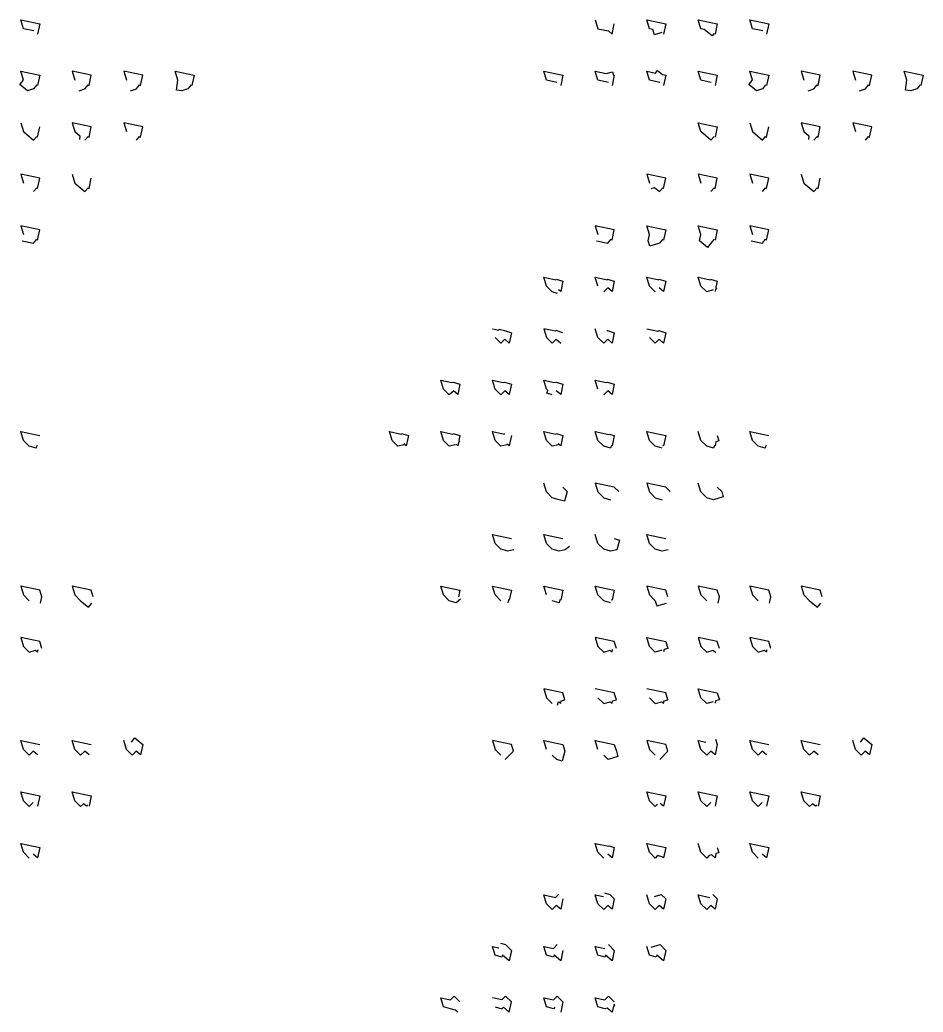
# Model space of a CAD drawing. Header units: inches. Extents: x -12292079.407 to -12292079.373, y 116895049.277 to 116895049.734.
# Drawn here: x -12292079.38642 to -12292079.37415, y 116895049.55042 to 116895049.5639 of the extents above; entities that cross this region are included whole.
import ezdxf

# ---------------------------------------------------------------- set-up
doc = ezdxf.new("R2010")
doc.units = ezdxf.units.IN
doc.header["$MEASUREMENT"] = 0

msp = doc.modelspace()

# ---------------------------------------------------------------- linework, layer by layer
for points in [[(-12292079.386228, 116895049.563746), (-12292079.386368, 116895049.563776), (-12292079.386404, 116895049.563896), (-12292079.386146, 116895049.563842), (-12292079.386176, 116895049.563702)], [(-12292079.377701, 116895049.563724), (-12292079.3778, 116895049.563694), (-12292079.377822, 116895049.563766), (-12292079.377867, 116895049.563776), (-12292079.377903, 116895049.563896), (-12292079.377645, 116895049.563842), (-12292079.377675, 116895049.563702)], [(-12292079.376987, 116895049.563712), (-12292079.377017, 116895049.563677), (-12292079.377123, 116895049.563766), (-12292079.377168, 116895049.563776), (-12292079.377204, 116895049.563896), (-12292079.376946, 116895049.563842), (-12292079.376976, 116895049.563702)], [(-12292079.386187, 116895049.563013), (-12292079.386232, 116895049.562961), (-12292079.386311, 116895049.56293), (-12292079.386417, 116895049.56302), (-12292079.386368, 116895049.563077), (-12292079.386404, 116895049.563197), (-12292079.386146, 116895049.563143), (-12292079.386176, 116895049.563003)], [(-12292079.385612, 116895049.56293), (-12292079.385533, 116895049.562961), (-12292079.385489, 116895049.563013), (-12292079.385477, 116895049.563003), (-12292079.385447, 116895049.563143), (-12292079.385705, 116895049.563197), (-12292079.385669, 116895049.563077)], [(-12292079.384913, 116895049.56293), (-12292079.384834, 116895049.562961), (-12292079.38479, 116895049.563013), (-12292079.384778, 116895049.563003), (-12292079.384748, 116895049.563143), (-12292079.385006, 116895049.563197), (-12292079.38497, 116895049.563077)], [(-12292079.384091, 116895049.563013), (-12292079.384135, 116895049.562961), (-12292079.384215, 116895049.56293), (-12292079.384289, 116895049.56294), (-12292079.384271, 116895049.563077), (-12292079.384307, 116895049.563197), (-12292079.384049, 116895049.563143), (-12292079.384079, 116895049.563003)], [(-12292079.378425, 116895049.563047), (-12292079.378566, 116895049.563077), (-12292079.378602, 116895049.563197), (-12292079.378453, 116895049.563166), (-12292079.378371, 116895049.56319), (-12292079.378357, 116895049.563146), (-12292079.378344, 116895049.563143), (-12292079.378373, 116895049.563003)], [(-12292079.377727, 116895049.563047), (-12292079.377867, 116895049.563077), (-12292079.377903, 116895049.563197), (-12292079.377786, 116895049.563172), (-12292079.377756, 116895049.563208), (-12292079.37769, 116895049.563152), (-12292079.377645, 116895049.563143), (-12292079.377675, 116895049.563003)], [(-12292079.376289, 116895049.563013), (-12292079.376333, 116895049.562961), (-12292079.376412, 116895049.56293), (-12292079.376518, 116895049.56302), (-12292079.376469, 116895049.563077), (-12292079.376505, 116895049.563197), (-12292079.376247, 116895049.563143), (-12292079.376277, 116895049.563003)], [(-12292079.374192, 116895049.563013), (-12292079.374236, 116895049.562961), (-12292079.374316, 116895049.56293), (-12292079.37439, 116895049.56294), (-12292079.374372, 116895049.563077), (-12292079.374408, 116895049.563197), (-12292079.37415, 116895049.563143), (-12292079.37418, 116895049.563003)], [(-12292079.386404, 116895049.562498), (-12292079.386368, 116895049.562378), (-12292079.386232, 116895049.562262), (-12292079.386187, 116895049.562314), (-12292079.386176, 116895049.562304), (-12292079.386146, 116895049.562444)], [(-12292079.385533, 116895049.562262), (-12292079.385489, 116895049.562314), (-12292079.385477, 116895049.562304), (-12292079.385447, 116895049.562444), (-12292079.385705, 116895049.562498), (-12292079.385669, 116895049.562378), (-12292079.385601, 116895049.56232), (-12292079.385607, 116895049.562272)], [(-12292079.384834, 116895049.562262), (-12292079.38479, 116895049.562314), (-12292079.384778, 116895049.562304), (-12292079.384748, 116895049.562444), (-12292079.385006, 116895049.562498), (-12292079.38497, 116895049.562378)], [(-12292079.375634, 116895049.562262), (-12292079.37559, 116895049.562314), (-12292079.375578, 116895049.562304), (-12292079.375548, 116895049.562444), (-12292079.375806, 116895049.562498), (-12292079.37577, 116895049.562378), (-12292079.375702, 116895049.56232), (-12292079.375708, 116895049.562272)], [(-12292079.386232, 116895049.561563), (-12292079.386187, 116895049.561615), (-12292079.386176, 116895049.561605), (-12292079.386146, 116895049.561745), (-12292079.386404, 116895049.561799), (-12292079.386368, 116895049.561679)], [(-12292079.385705, 116895049.561799), (-12292079.385669, 116895049.561679), (-12292079.385533, 116895049.561563), (-12292079.385489, 116895049.561615), (-12292079.385477, 116895049.561605), (-12292079.385447, 116895049.561745)], [(-12292079.377846, 116895049.561607), (-12292079.377799, 116895049.561621), (-12292079.377731, 116895049.561563), (-12292079.377686, 116895049.561615), (-12292079.377675, 116895049.561605), (-12292079.377645, 116895049.561745), (-12292079.377903, 116895049.561799), (-12292079.377867, 116895049.561679)], [(-12292079.386386, 116895049.560896), (-12292079.386232, 116895049.560864), (-12292079.386187, 116895049.560916), (-12292079.386176, 116895049.560906), (-12292079.386146, 116895049.561046), (-12292079.386404, 116895049.5611), (-12292079.386368, 116895049.56098)], [(-12292079.377686, 116895049.560916), (-12292079.377731, 116895049.560864), (-12292079.377863, 116895049.560824), (-12292079.377885, 116895049.560896), (-12292079.377867, 116895049.56098), (-12292079.377903, 116895049.5611), (-12292079.377645, 116895049.561046), (-12292079.377675, 116895049.560906)], [(-12292079.376987, 116895049.560916), (-12292079.377032, 116895049.560864), (-12292079.37708, 116895049.560807), (-12292079.377186, 116895049.560896), (-12292079.377168, 116895049.56098), (-12292079.377204, 116895049.5611), (-12292079.376946, 116895049.561046), (-12292079.376976, 116895049.560906)], [(-12292079.379115, 116895049.560182), (-12292079.379187, 116895049.560203), (-12292079.379265, 116895049.560281), (-12292079.379301, 116895049.560401), (-12292079.379138, 116895049.560367), (-12292079.379136, 116895049.560374), (-12292079.379043, 116895049.560347), (-12292079.379072, 116895049.560207), (-12292079.3791, 116895049.560231)], [(-12292079.377002, 116895049.560229), (-12292079.37709, 116895049.560203), (-12292079.377168, 116895049.560281), (-12292079.377204, 116895049.560401), (-12292079.377041, 116895049.560367), (-12292079.377039, 116895049.560374), (-12292079.376946, 116895049.560347), (-12292079.376964, 116895049.560264), (-12292079.376957, 116895049.560243), (-12292079.376969, 116895049.560239), (-12292079.376976, 116895049.560207)], [(-12292079.38, 116895049.559702), (-12292079.379911, 116895049.559684), (-12292079.379907, 116895049.559697), (-12292079.379835, 116895049.559676), (-12292079.379742, 116895049.559648), (-12292079.379771, 116895049.559508), (-12292079.379831, 116895049.559559), (-12292079.379886, 116895049.559504), (-12292079.379964, 116895049.559582)], [(-12292079.377903, 116895049.559702), (-12292079.377754, 116895049.559671), (-12292079.377738, 116895049.559676), (-12292079.377645, 116895049.559648), (-12292079.377675, 116895049.559508), (-12292079.377734, 116895049.559559), (-12292079.377789, 116895049.559504), (-12292079.377867, 116895049.559582)], [(-12292079.380528, 116895049.558854), (-12292079.380585, 116895049.558805), (-12292079.380663, 116895049.558883), (-12292079.380699, 116895049.559004), (-12292079.380552, 116895049.558973), (-12292079.380534, 116895049.558977), (-12292079.380441, 116895049.558949), (-12292079.38047, 116895049.558809), (-12292079.38053, 116895049.55886), (-12292079.380531, 116895049.558858)], [(-12292079.379975, 116895049.55891), (-12292079.379973, 116895049.558913), (-12292079.38, 116895049.559004), (-12292079.379853, 116895049.558973), (-12292079.379835, 116895049.558977), (-12292079.379742, 116895049.558949), (-12292079.379771, 116895049.558809), (-12292079.379831, 116895049.55886), (-12292079.379886, 116895049.558805), (-12292079.379964, 116895049.558883), (-12292079.37997, 116895049.558904)], [(-12292079.379187, 116895049.558805), (-12292079.379259, 116895049.558826), (-12292079.379247, 116895049.558865), (-12292079.379265, 116895049.558883), (-12292079.379301, 116895049.559004), (-12292079.379155, 116895049.558973), (-12292079.379136, 116895049.558977), (-12292079.379043, 116895049.558949), (-12292079.379072, 116895049.558809), (-12292079.379132, 116895049.55886)], [(-12292079.386176, 116895049.55811), (-12292079.386185, 116895049.558118), (-12292079.386197, 116895049.558079), (-12292079.38629, 116895049.558106), (-12292079.386368, 116895049.558184), (-12292079.386404, 116895049.558305), (-12292079.386146, 116895049.55825)], [(-12292079.386136, 116895049.555977), (-12292079.386118, 116895049.55606), (-12292079.386146, 116895049.556154), (-12292079.386404, 116895049.556208), (-12292079.386368, 116895049.556087), (-12292079.38629, 116895049.556009)], [(-12292079.38542, 116895049.55606), (-12292079.385447, 116895049.556154), (-12292079.385705, 116895049.556208), (-12292079.385669, 116895049.556087), (-12292079.385591, 116895049.556009), (-12292079.385486, 116895049.55592), (-12292079.385437, 116895049.555977)], [(-12292079.386118, 116895049.555361), (-12292079.386146, 116895049.555455), (-12292079.386404, 116895049.555509), (-12292079.386368, 116895049.555388), (-12292079.38629, 116895049.55531), (-12292079.386202, 116895049.555337), (-12292079.386176, 116895049.555315), (-12292079.386169, 116895049.555347)], [(-12292079.386176, 116895049.553917), (-12292079.386235, 116895049.553967), (-12292079.38629, 116895049.553913), (-12292079.386368, 116895049.55399), (-12292079.386404, 116895049.554111), (-12292079.386146, 116895049.554057)], [(-12292079.385477, 116895049.553917), (-12292079.385536, 116895049.553967), (-12292079.385591, 116895049.553913), (-12292079.385669, 116895049.55399), (-12292079.385705, 116895049.554111), (-12292079.385447, 116895049.554057)], [(-12292079.384902, 116895049.554089), (-12292079.384854, 116895049.554146), (-12292079.384748, 116895049.554057), (-12292079.384778, 116895049.553917), (-12292079.384837, 116895049.553967), (-12292079.384892, 116895049.553913), (-12292079.38497, 116895049.55399), (-12292079.385006, 116895049.554111)], [(-12292079.386235, 116895049.553268), (-12292079.38629, 116895049.553214), (-12292079.386368, 116895049.553291), (-12292079.386404, 116895049.553412), (-12292079.386146, 116895049.553358), (-12292079.386176, 116895049.553218)], [(-12292079.385498, 116895049.553236), (-12292079.385513, 116895049.553217), (-12292079.385553, 116895049.553251), (-12292079.385591, 116895049.553214), (-12292079.385669, 116895049.553291), (-12292079.385705, 116895049.553412), (-12292079.385447, 116895049.553358), (-12292079.385477, 116895049.553218)], [(-12292079.38629, 116895049.552515), (-12292079.386368, 116895049.552593), (-12292079.386404, 116895049.552713), (-12292079.386146, 116895049.552659), (-12292079.386176, 116895049.552519), (-12292079.386235, 116895049.552569)]]:
    msp.add_lwpolyline(points, close=True)
at = {"color": 11}
for points in [[(-12292079.378602, 116895049.563896), (-12292079.378566, 116895049.563776), (-12292079.378425, 116895049.563746), (-12292079.378373, 116895049.563702), (-12292079.378344, 116895049.563842)], [(-12292079.376329, 116895049.563746), (-12292079.376469, 116895049.563776), (-12292079.376505, 116895049.563896), (-12292079.376247, 116895049.563842), (-12292079.376277, 116895049.563702)], [(-12292079.379124, 116895049.563047), (-12292079.379265, 116895049.563077), (-12292079.379301, 116895049.563197), (-12292079.379043, 116895049.563143), (-12292079.379072, 116895049.563003)], [(-12292079.377028, 116895049.563047), (-12292079.377168, 116895049.563077), (-12292079.377204, 116895049.563197), (-12292079.376946, 116895049.563143), (-12292079.376976, 116895049.563003)]]:
    msp.add_lwpolyline(points, close=True, dxfattribs=at)
at = {"color": 112}
for points in [[(-12292079.375713, 116895049.56293), (-12292079.375634, 116895049.562961), (-12292079.37559, 116895049.563013), (-12292079.375578, 116895049.563003), (-12292079.375548, 116895049.563143), (-12292079.375806, 116895049.563197), (-12292079.37577, 116895049.563077)], [(-12292079.375015, 116895049.56293), (-12292079.374935, 116895049.562961), (-12292079.374891, 116895049.563013), (-12292079.374879, 116895049.563003), (-12292079.374849, 116895049.563143), (-12292079.375107, 116895049.563197), (-12292079.375071, 116895049.563077)]]:
    msp.add_lwpolyline(points, close=True, dxfattribs=at)
at = {"color": 37}
for points in [[(-12292079.376987, 116895049.562314), (-12292079.377032, 116895049.562262), (-12292079.377168, 116895049.562378), (-12292079.377204, 116895049.562498), (-12292079.376946, 116895049.562444), (-12292079.376976, 116895049.562304)], [(-12292079.376505, 116895049.562498), (-12292079.376469, 116895049.562378), (-12292079.376333, 116895049.562262), (-12292079.376289, 116895049.562314), (-12292079.376277, 116895049.562304), (-12292079.376247, 116895049.562444)], [(-12292079.374935, 116895049.562262), (-12292079.374891, 116895049.562314), (-12292079.374879, 116895049.562304), (-12292079.374849, 116895049.562444), (-12292079.375107, 116895049.562498), (-12292079.375071, 116895049.562378)], [(-12292079.377032, 116895049.561563), (-12292079.376987, 116895049.561615), (-12292079.376976, 116895049.561605), (-12292079.376946, 116895049.561745), (-12292079.377204, 116895049.561799), (-12292079.377168, 116895049.561679)], [(-12292079.376333, 116895049.561563), (-12292079.376289, 116895049.561615), (-12292079.376277, 116895049.561605), (-12292079.376247, 116895049.561745), (-12292079.376505, 116895049.561799), (-12292079.376469, 116895049.561679)], [(-12292079.375806, 116895049.561799), (-12292079.37577, 116895049.561679), (-12292079.375634, 116895049.561563), (-12292079.37559, 116895049.561615), (-12292079.375578, 116895049.561605), (-12292079.375548, 116895049.561745)]]:
    msp.add_lwpolyline(points, close=True, dxfattribs=at)
at = {"color": 111}
for points in [[(-12292079.378584, 116895049.560896), (-12292079.37843, 116895049.560864), (-12292079.378385, 116895049.560916), (-12292079.378373, 116895049.560906), (-12292079.378344, 116895049.561046), (-12292079.378602, 116895049.5611), (-12292079.378566, 116895049.56098)], [(-12292079.376487, 116895049.560896), (-12292079.376333, 116895049.560864), (-12292079.376289, 116895049.560916), (-12292079.376277, 116895049.560906), (-12292079.376247, 116895049.561046), (-12292079.376505, 116895049.5611), (-12292079.376469, 116895049.56098)]]:
    msp.add_lwpolyline(points, close=True, dxfattribs=at)
at = {"color": 38}
for points in [[(-12292079.378566, 116895049.560281), (-12292079.378602, 116895049.560401), (-12292079.378439, 116895049.560367), (-12292079.378437, 116895049.560374), (-12292079.378344, 116895049.560347), (-12292079.378373, 116895049.560207), (-12292079.378433, 116895049.560258), (-12292079.378488, 116895049.560203)], [(-12292079.377789, 116895049.560203), (-12292079.377867, 116895049.560281), (-12292079.377903, 116895049.560401), (-12292079.37774, 116895049.560367), (-12292079.377738, 116895049.560374), (-12292079.377645, 116895049.560347), (-12292079.377675, 116895049.560207), (-12292079.377734, 116895049.560258)]]:
    msp.add_lwpolyline(points, close=True, dxfattribs=at)
at = {"color": 110}
for points in [[(-12292079.379043, 116895049.559648), (-12292079.379136, 116895049.559676), (-12292079.379143, 116895049.559669), (-12292079.379301, 116895049.559702), (-12292079.379265, 116895049.559582), (-12292079.379187, 116895049.559504), (-12292079.379132, 116895049.559559), (-12292079.379072, 116895049.559508)], [(-12292079.378444, 116895049.559669), (-12292079.378437, 116895049.559676), (-12292079.378344, 116895049.559648), (-12292079.378373, 116895049.559508), (-12292079.378433, 116895049.559559), (-12292079.378488, 116895049.559504), (-12292079.378566, 116895049.559582), (-12292079.378602, 116895049.559702)]]:
    msp.add_lwpolyline(points, close=True, dxfattribs=at)
at = {"color": 109}
msp.add_lwpolyline([(-12292079.378566, 116895049.558883), (-12292079.378602, 116895049.559004), (-12292079.378456, 116895049.558973), (-12292079.378437, 116895049.558977), (-12292079.378344, 116895049.558949), (-12292079.378373, 116895049.558809), (-12292079.378433, 116895049.55886), (-12292079.378488, 116895049.558805)], close=True, dxfattribs=at)
at = {"color": 192}
msp.add_lwpolyline([(-12292079.3812, 116895049.558124), (-12292079.381283, 116895049.558106), (-12292079.381362, 116895049.558184), (-12292079.381398, 116895049.558305), (-12292079.38124, 116895049.558271), (-12292079.381233, 116895049.558278), (-12292079.38114, 116895049.55825), (-12292079.381169, 116895049.55811), (-12292079.381203, 116895049.558139)], close=True, dxfattribs=at)
at = {"color": 193}
msp.add_lwpolyline([(-12292079.380501, 116895049.558124), (-12292079.380585, 116895049.558106), (-12292079.380663, 116895049.558184), (-12292079.380699, 116895049.558305), (-12292079.380536, 116895049.55827), (-12292079.380534, 116895049.558278), (-12292079.380441, 116895049.55825), (-12292079.380455, 116895049.558185), (-12292079.380444, 116895049.558173), (-12292079.38046, 116895049.558159), (-12292079.38047, 116895049.55811), (-12292079.380494, 116895049.55813)], close=True, dxfattribs=at)
at = {"color": 194}
msp.add_lwpolyline([(-12292079.379742, 116895049.55825), (-12292079.379771, 116895049.55811), (-12292079.379799, 116895049.558134), (-12292079.379802, 116895049.558124), (-12292079.379886, 116895049.558106), (-12292079.379964, 116895049.558184), (-12292079.38, 116895049.558305), (-12292079.379837, 116895049.55827), (-12292079.379835, 116895049.558278)], close=True, dxfattribs=at)
at = {"color": 108}
msp.add_lwpolyline([(-12292079.379103, 116895049.558124), (-12292079.379187, 116895049.558106), (-12292079.379265, 116895049.558184), (-12292079.379301, 116895049.558305), (-12292079.379138, 116895049.55827), (-12292079.379136, 116895049.558278), (-12292079.379043, 116895049.55825), (-12292079.379072, 116895049.55811), (-12292079.379107, 116895049.558139)], close=True, dxfattribs=at)
at = {"color": 195}
msp.add_lwpolyline([(-12292079.378416, 116895049.558271), (-12292079.378344, 116895049.55825), (-12292079.378373, 116895049.55811), (-12292079.378383, 116895049.558118), (-12292079.378395, 116895049.558079), (-12292079.378488, 116895049.558106), (-12292079.378566, 116895049.558184), (-12292079.378602, 116895049.558305), (-12292079.378418, 116895049.558266)], close=True, dxfattribs=at)
at = {"color": 39}
for points in [[(-12292079.377696, 116895049.558079), (-12292079.377789, 116895049.558106), (-12292079.377867, 116895049.558184), (-12292079.377903, 116895049.558305), (-12292079.377645, 116895049.55825), (-12292079.377675, 116895049.55811), (-12292079.377684, 116895049.558118)], [(-12292079.376277, 116895049.55811), (-12292079.376286, 116895049.558118), (-12292079.376298, 116895049.558079), (-12292079.376391, 116895049.558106), (-12292079.376469, 116895049.558184), (-12292079.376505, 116895049.558305), (-12292079.376247, 116895049.55825)], [(-12292079.379886, 116895049.556009), (-12292079.379964, 116895049.556087), (-12292079.38, 116895049.556208), (-12292079.379742, 116895049.556154), (-12292079.379771, 116895049.556014), (-12292079.379781, 116895049.556022), (-12292079.379792, 116895049.555982)], [(-12292079.379265, 116895049.556087), (-12292079.379301, 116895049.556208), (-12292079.379043, 116895049.556154), (-12292079.379072, 116895049.556014), (-12292079.379082, 116895049.556022), (-12292079.379094, 116895049.555982), (-12292079.379187, 116895049.556009)], [(-12292079.378395, 116895049.555982), (-12292079.378488, 116895049.556009), (-12292079.378566, 116895049.556087), (-12292079.378602, 116895049.556208), (-12292079.378344, 116895049.556154), (-12292079.378373, 116895049.556014), (-12292079.378383, 116895049.556022)]]:
    msp.add_lwpolyline(points, close=True, dxfattribs=at)
at = {"color": 196}
msp.add_lwpolyline([(-12292079.376946, 116895049.55825), (-12292079.376925, 116895049.558178), (-12292079.376964, 116895049.558167), (-12292079.376976, 116895049.55811), (-12292079.376985, 116895049.558118), (-12292079.376997, 116895049.558079), (-12292079.37709, 116895049.558106), (-12292079.377168, 116895049.558184), (-12292079.377204, 116895049.558305)], close=True, dxfattribs=at)
at = {"color": 197}
msp.add_lwpolyline([(-12292079.379043, 116895049.557551), (-12292079.378983, 116895049.557491), (-12292079.379022, 116895049.557359), (-12292079.379094, 116895049.55738), (-12292079.379187, 116895049.557407), (-12292079.379265, 116895049.557485), (-12292079.379301, 116895049.557606)], close=True, dxfattribs=at)
at = {"color": 107}
for points in [[(-12292079.378284, 116895049.557491), (-12292079.378344, 116895049.557551), (-12292079.378602, 116895049.557606), (-12292079.378566, 116895049.557485), (-12292079.378488, 116895049.557407), (-12292079.378395, 116895049.55738)], [(-12292079.377585, 116895049.557491), (-12292079.377645, 116895049.557551), (-12292079.377903, 116895049.557606), (-12292079.377867, 116895049.557485), (-12292079.377789, 116895049.557407), (-12292079.377696, 116895049.55738)]]:
    msp.add_lwpolyline(points, close=True, dxfattribs=at)
at = {"color": 198}
msp.add_lwpolyline([(-12292079.376946, 116895049.557551), (-12292079.376886, 116895049.557491), (-12292079.376864, 116895049.557419), (-12292079.376997, 116895049.55738), (-12292079.37709, 116895049.557407), (-12292079.377168, 116895049.557485), (-12292079.377204, 116895049.557606)], close=True, dxfattribs=at)
at = {"color": 106}
for points in [[(-12292079.379709, 116895049.556699), (-12292079.379792, 116895049.556681), (-12292079.379886, 116895049.556708), (-12292079.379964, 116895049.556786), (-12292079.38, 116895049.556907), (-12292079.379742, 116895049.556853)], [(-12292079.377612, 116895049.556699), (-12292079.377696, 116895049.556681), (-12292079.377789, 116895049.556708), (-12292079.377867, 116895049.556786), (-12292079.377903, 116895049.556907), (-12292079.377645, 116895049.556853)]]:
    msp.add_lwpolyline(points, close=True, dxfattribs=at)
at = {"color": 199}
msp.add_lwpolyline([(-12292079.378953, 116895049.556747), (-12292079.37901, 116895049.556699), (-12292079.379094, 116895049.556681), (-12292079.379187, 116895049.556708), (-12292079.379265, 116895049.556786), (-12292079.379301, 116895049.556907), (-12292079.379043, 116895049.556853)], close=True, dxfattribs=at)
at = {"color": 200}
msp.add_lwpolyline([(-12292079.378344, 116895049.556853), (-12292079.378272, 116895049.556831), (-12292079.378311, 116895049.556699), (-12292079.378395, 116895049.556681), (-12292079.378488, 116895049.556708), (-12292079.378566, 116895049.556786), (-12292079.378602, 116895049.556907)], close=True, dxfattribs=at)
at = {"color": 201}
msp.add_lwpolyline([(-12292079.380434, 116895049.556031), (-12292079.380491, 116895049.555982), (-12292079.380585, 116895049.556009), (-12292079.380663, 116895049.556087), (-12292079.380699, 116895049.556208), (-12292079.380441, 116895049.556154), (-12292079.38046, 116895049.556061)], close=True, dxfattribs=at)
at = {"color": 202}
msp.add_lwpolyline([(-12292079.377617, 116895049.55606), (-12292079.377645, 116895049.556154), (-12292079.377903, 116895049.556208), (-12292079.377867, 116895049.556087), (-12292079.377789, 116895049.556009), (-12292079.377767, 116895049.555937), (-12292079.377635, 116895049.555977)], close=True, dxfattribs=at)
at = {"color": 105}
for points in [[(-12292079.376936, 116895049.555977), (-12292079.376918, 116895049.55606), (-12292079.376946, 116895049.556154), (-12292079.377204, 116895049.556208), (-12292079.377168, 116895049.556087), (-12292079.37709, 116895049.556009)], [(-12292079.376237, 116895049.555977), (-12292079.376219, 116895049.55606), (-12292079.376247, 116895049.556154), (-12292079.376505, 116895049.556208), (-12292079.376469, 116895049.556087), (-12292079.376391, 116895049.556009)]]:
    msp.add_lwpolyline(points, close=True, dxfattribs=at)
at = {"color": 203}
msp.add_lwpolyline([(-12292079.375521, 116895049.55606), (-12292079.375548, 116895049.556154), (-12292079.375806, 116895049.556208), (-12292079.37577, 116895049.556087), (-12292079.375692, 116895049.556009), (-12292079.375587, 116895049.55592), (-12292079.375538, 116895049.555977)], close=True, dxfattribs=at)
at = {"color": 40}
for points in [[(-12292079.378316, 116895049.555361), (-12292079.378344, 116895049.555455), (-12292079.378602, 116895049.555509), (-12292079.378566, 116895049.555388), (-12292079.378488, 116895049.55531), (-12292079.378399, 116895049.555337), (-12292079.378373, 116895049.555315), (-12292079.378367, 116895049.555347)], [(-12292079.377701, 116895049.555337), (-12292079.377789, 116895049.55531), (-12292079.377867, 116895049.555388), (-12292079.377903, 116895049.555509), (-12292079.377645, 116895049.555455), (-12292079.377617, 116895049.555361), (-12292079.377668, 116895049.555347), (-12292079.377675, 116895049.555315)], [(-12292079.376219, 116895049.555361), (-12292079.376247, 116895049.555455), (-12292079.376505, 116895049.555509), (-12292079.376469, 116895049.555388), (-12292079.376391, 116895049.55531), (-12292079.376303, 116895049.555337), (-12292079.376277, 116895049.555315), (-12292079.37627, 116895049.555347)], [(-12292079.378566, 116895049.554689), (-12292079.378488, 116895049.554611), (-12292079.378399, 116895049.554638), (-12292079.378373, 116895049.554616), (-12292079.378367, 116895049.554648), (-12292079.378316, 116895049.554663), (-12292079.378344, 116895049.554756), (-12292079.378602, 116895049.55481)], [(-12292079.377867, 116895049.554689), (-12292079.377789, 116895049.554611), (-12292079.377701, 116895049.554638), (-12292079.377675, 116895049.554616), (-12292079.377668, 116895049.554648), (-12292079.377617, 116895049.554663), (-12292079.377645, 116895049.554756), (-12292079.377903, 116895049.55481)], [(-12292079.377002, 116895049.554638), (-12292079.37709, 116895049.554611), (-12292079.377168, 116895049.554689), (-12292079.377204, 116895049.55481), (-12292079.376946, 116895049.554756), (-12292079.376918, 116895049.554663), (-12292079.376969, 116895049.554648), (-12292079.376976, 116895049.554616)]]:
    msp.add_lwpolyline(points, close=True, dxfattribs=at)
at = {"color": 204}
msp.add_lwpolyline([(-12292079.376918, 116895049.555361), (-12292079.376946, 116895049.555455), (-12292079.377204, 116895049.555509), (-12292079.377168, 116895049.555388), (-12292079.37709, 116895049.55531), (-12292079.377004, 116895049.555336), (-12292079.376967, 116895049.555304)], close=True, dxfattribs=at)
at = {"color": 205}
msp.add_lwpolyline([(-12292079.379115, 116895049.55459), (-12292079.379101, 116895049.554637), (-12292079.379098, 116895049.554638), (-12292079.379072, 116895049.554616), (-12292079.379066, 116895049.554648), (-12292079.379015, 116895049.554663), (-12292079.379043, 116895049.554756), (-12292079.379301, 116895049.55481), (-12292079.379265, 116895049.554689), (-12292079.379187, 116895049.554611)], close=True, dxfattribs=at)
at = {"color": 104}
for points in [[(-12292079.379825, 116895049.553852), (-12292079.379714, 116895049.553964), (-12292079.379742, 116895049.554057), (-12292079.38, 116895049.554111), (-12292079.379964, 116895049.55399), (-12292079.379886, 116895049.553913)], [(-12292079.377728, 116895049.553852), (-12292079.377617, 116895049.553964), (-12292079.377645, 116895049.554057), (-12292079.377903, 116895049.554111), (-12292079.377867, 116895049.55399), (-12292079.377789, 116895049.553913)]]:
    msp.add_lwpolyline(points, close=True, dxfattribs=at)
at = {"color": 206}
msp.add_lwpolyline([(-12292079.379265, 116895049.55399), (-12292079.379301, 116895049.554111), (-12292079.379043, 116895049.554057), (-12292079.379015, 116895049.553964), (-12292079.379054, 116895049.553831), (-12292079.379126, 116895049.553852), (-12292079.379187, 116895049.553913)], close=True, dxfattribs=at)
at = {"color": 207}
msp.add_lwpolyline([(-12292079.378566, 116895049.55399), (-12292079.378602, 116895049.554111), (-12292079.378344, 116895049.554057), (-12292079.378316, 116895049.553964), (-12292079.378295, 116895049.553892), (-12292079.378427, 116895049.553852), (-12292079.378488, 116895049.553913)], close=True, dxfattribs=at)
at = {"color": 208}
msp.add_lwpolyline([(-12292079.376968, 116895049.554128), (-12292079.376946, 116895049.554057), (-12292079.376976, 116895049.553917), (-12292079.377035, 116895049.553967), (-12292079.37709, 116895049.553913), (-12292079.377168, 116895049.55399), (-12292079.377204, 116895049.554111), (-12292079.3771, 116895049.554089)], close=True, dxfattribs=at)
at = {"color": 10}
for points in [[(-12292079.376277, 116895049.553917), (-12292079.376336, 116895049.553967), (-12292079.376391, 116895049.553913), (-12292079.376469, 116895049.55399), (-12292079.376505, 116895049.554111), (-12292079.376247, 116895049.554057)], [(-12292079.375578, 116895049.553917), (-12292079.375637, 116895049.553967), (-12292079.375692, 116895049.553913), (-12292079.37577, 116895049.55399), (-12292079.375806, 116895049.554111), (-12292079.375548, 116895049.554057)], [(-12292079.377035, 116895049.553268), (-12292079.37709, 116895049.553214), (-12292079.377168, 116895049.553291), (-12292079.377204, 116895049.553412), (-12292079.376946, 116895049.553358), (-12292079.376976, 116895049.553218)], [(-12292079.376336, 116895049.553268), (-12292079.376391, 116895049.553214), (-12292079.376469, 116895049.553291), (-12292079.376505, 116895049.553412), (-12292079.376247, 116895049.553358), (-12292079.376277, 116895049.553218)], [(-12292079.376391, 116895049.552515), (-12292079.376469, 116895049.552593), (-12292079.376505, 116895049.552713), (-12292079.376247, 116895049.552659), (-12292079.376277, 116895049.552519), (-12292079.376336, 116895049.552569)]]:
    msp.add_lwpolyline(points, close=True, dxfattribs=at)
at = {"color": 209}
msp.add_lwpolyline([(-12292079.375003, 116895049.554089), (-12292079.374955, 116895049.554146), (-12292079.374849, 116895049.554057), (-12292079.374879, 116895049.553917), (-12292079.374938, 116895049.553967), (-12292079.374993, 116895049.553913), (-12292079.375071, 116895049.55399), (-12292079.375107, 116895049.554111)], close=True, dxfattribs=at)
at = {"color": 210}
msp.add_lwpolyline([(-12292079.377756, 116895049.553246), (-12292079.377789, 116895049.553214), (-12292079.377867, 116895049.553291), (-12292079.377903, 116895049.553412), (-12292079.377645, 116895049.553358), (-12292079.377675, 116895049.553218), (-12292079.377721, 116895049.553257)], close=True, dxfattribs=at)
at = {"color": 211}
msp.add_lwpolyline([(-12292079.375599, 116895049.553236), (-12292079.375614, 116895049.553217), (-12292079.375654, 116895049.553251), (-12292079.375692, 116895049.553214), (-12292079.37577, 116895049.553291), (-12292079.375806, 116895049.553412), (-12292079.375548, 116895049.553358), (-12292079.375578, 116895049.553218)], close=True, dxfattribs=at)
at = {"color": 212}
msp.add_lwpolyline([(-12292079.378488, 116895049.552515), (-12292079.378566, 116895049.552593), (-12292079.378602, 116895049.552713), (-12292079.378418, 116895049.552674), (-12292079.378416, 116895049.55268), (-12292079.378344, 116895049.552659), (-12292079.378373, 116895049.552519), (-12292079.378433, 116895049.552569)], close=True, dxfattribs=at)
at = {"color": 213}
msp.add_lwpolyline([(-12292079.377684, 116895049.552526), (-12292079.377756, 116895049.552547), (-12292079.377789, 116895049.552515), (-12292079.377867, 116895049.552593), (-12292079.377903, 116895049.552713), (-12292079.377645, 116895049.552659), (-12292079.377675, 116895049.552519), (-12292079.377684, 116895049.552527)], dxfattribs=at)
at = {"color": 214}
msp.add_lwpolyline([(-12292079.376946, 116895049.552659), (-12292079.376925, 116895049.552587), (-12292079.376964, 116895049.552575), (-12292079.376976, 116895049.552519), (-12292079.377022, 116895049.552558), (-12292079.377057, 116895049.552547), (-12292079.37709, 116895049.552515), (-12292079.377168, 116895049.552593), (-12292079.377204, 116895049.552713)], close=True, dxfattribs=at)
at = {"color": 103}
for points in [[(-12292079.379043, 116895049.55196), (-12292079.379072, 116895049.55182), (-12292079.379132, 116895049.551871), (-12292079.379187, 116895049.551816), (-12292079.379265, 116895049.551894), (-12292079.379301, 116895049.552014), (-12292079.379143, 116895049.551981), (-12292079.379103, 116895049.55202)], [(-12292079.377007, 116895049.55202), (-12292079.376946, 116895049.55196), (-12292079.376976, 116895049.55182), (-12292079.377035, 116895049.551871), (-12292079.37709, 116895049.551816), (-12292079.377168, 116895049.551894), (-12292079.377204, 116895049.552014), (-12292079.377046, 116895049.551981)]]:
    msp.add_lwpolyline(points, close=True, dxfattribs=at)
at = {"color": 215}
msp.add_lwpolyline([(-12292079.378476, 116895049.552041), (-12292079.378405, 116895049.55202), (-12292079.378344, 116895049.55196), (-12292079.378373, 116895049.55182), (-12292079.378433, 116895049.551871), (-12292079.378488, 116895049.551816), (-12292079.378566, 116895049.551894), (-12292079.378602, 116895049.552014), (-12292079.378491, 116895049.551991)], close=True, dxfattribs=at)
at = {"color": 216}
msp.add_lwpolyline([(-12292079.377799, 116895049.551992), (-12292079.377706, 116895049.55202), (-12292079.377645, 116895049.55196), (-12292079.377675, 116895049.55182), (-12292079.377734, 116895049.551871), (-12292079.377789, 116895049.551816), (-12292079.377867, 116895049.551894), (-12292079.377903, 116895049.552014)], close=True, dxfattribs=at)
at = {"color": 217}
msp.add_lwpolyline([(-12292079.379892, 116895049.55136), (-12292079.37982, 116895049.551339), (-12292079.379742, 116895049.551261), (-12292079.379771, 116895049.551121), (-12292079.379862, 116895049.551198), (-12292079.379871, 116895049.551167), (-12292079.379964, 116895049.551195), (-12292079.38, 116895049.551315), (-12292079.379911, 116895049.551297)], close=True, dxfattribs=at)
at = {"color": 41}
for points in [[(-12292079.379043, 116895049.551261), (-12292079.379072, 116895049.551121), (-12292079.379163, 116895049.551198), (-12292079.379172, 116895049.551167), (-12292079.379265, 116895049.551195), (-12292079.379301, 116895049.551315), (-12292079.379172, 116895049.551288), (-12292079.379121, 116895049.551339)], [(-12292079.378422, 116895049.551339), (-12292079.378344, 116895049.551261), (-12292079.378373, 116895049.551121), (-12292079.378464, 116895049.551198), (-12292079.378473, 116895049.551167), (-12292079.378566, 116895049.551195), (-12292079.378602, 116895049.551315), (-12292079.378473, 116895049.551288)]]:
    msp.add_lwpolyline(points, close=True, dxfattribs=at)
at = {"color": 218}
msp.add_lwpolyline([(-12292079.377844, 116895049.551303), (-12292079.377723, 116895049.551339), (-12292079.377645, 116895049.551261), (-12292079.377675, 116895049.551121), (-12292079.377765, 116895049.551198), (-12292079.377774, 116895049.551167), (-12292079.377867, 116895049.551195), (-12292079.377903, 116895049.551315)], close=True, dxfattribs=at)
at = {"color": 219}
msp.add_lwpolyline([(-12292079.38047, 116895049.550422), (-12292079.380501, 116895049.550448), (-12292079.38057, 116895049.550468), (-12292079.380663, 116895049.550496), (-12292079.380699, 116895049.550616), (-12292079.38057, 116895049.550589), (-12292079.380519, 116895049.55064), (-12292079.380441, 116895049.550562)], close=True, dxfattribs=at)
at = {"color": 102}
for points in [[(-12292079.379964, 116895049.550496), (-12292079.379871, 116895049.550468), (-12292079.37985, 116895049.550489), (-12292079.379771, 116895049.550422), (-12292079.379742, 116895049.550562), (-12292079.37982, 116895049.55064), (-12292079.379871, 116895049.550589), (-12292079.38, 116895049.550616)], [(-12292079.379151, 116895049.550489), (-12292079.379172, 116895049.550468), (-12292079.379265, 116895049.550496), (-12292079.379301, 116895049.550616), (-12292079.379172, 116895049.550589), (-12292079.379121, 116895049.55064), (-12292079.379043, 116895049.550562), (-12292079.379072, 116895049.550422)]]:
    msp.add_lwpolyline(points, close=True, dxfattribs=at)
at = {"color": 220}
msp.add_lwpolyline([(-12292079.378349, 116895049.550537), (-12292079.37834, 116895049.550508), (-12292079.378356, 116895049.550503), (-12292079.378373, 116895049.550422), (-12292079.37844, 116895049.550478), (-12292079.378473, 116895049.550468), (-12292079.378566, 116895049.550496), (-12292079.378602, 116895049.550616), (-12292079.378473, 116895049.550589), (-12292079.378422, 116895049.55064), (-12292079.378344, 116895049.550562)], close=True, dxfattribs=at)

doc.saveas('drawing.dxf')
